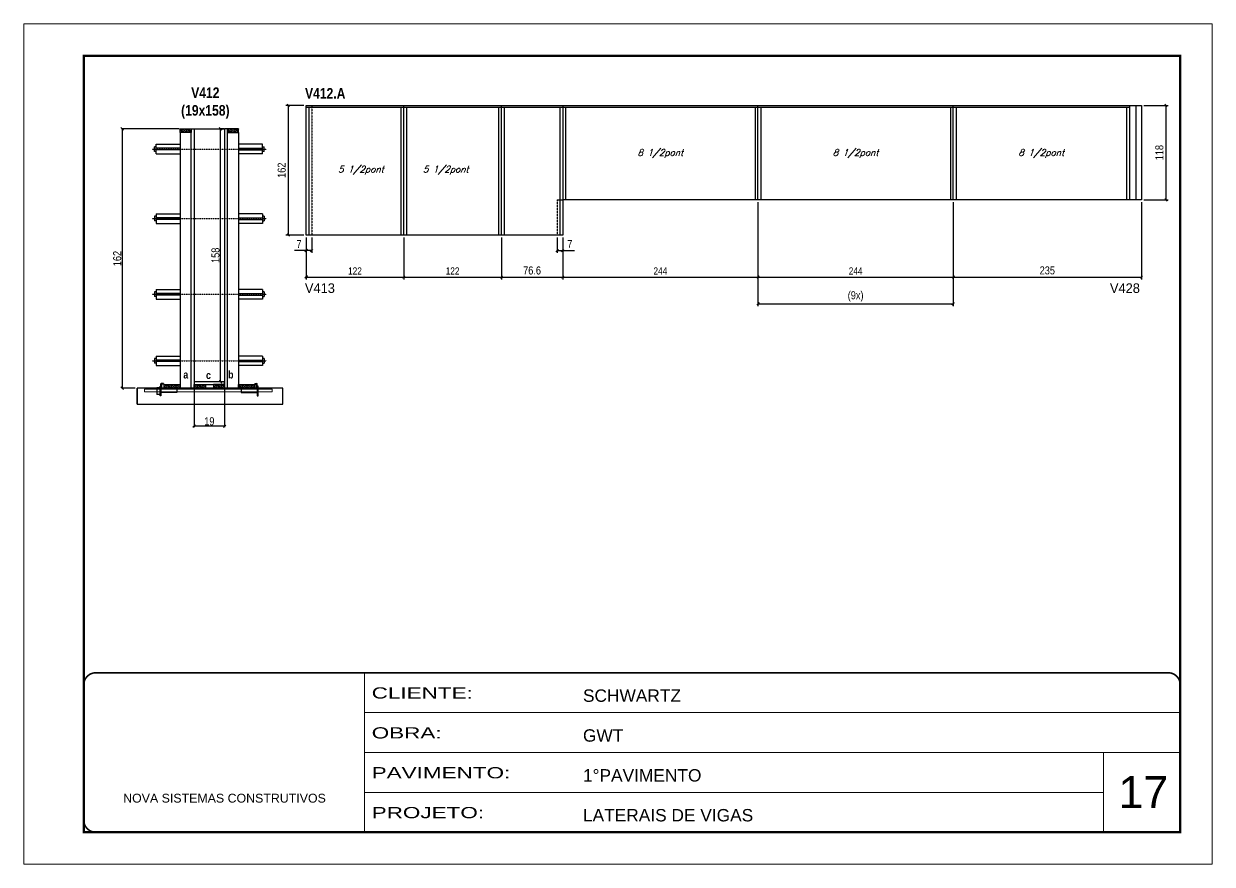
# Model space of a CAD drawing. Extents: x 13154 to 22413, y 1253 to 30260.
# Drawn here: x 13154 to 14639, y 24225 to 25275 of the extents above; entities that cross this region are included whole.
import ezdxf

# ---------------------------------------------------------------- set-up
doc = ezdxf.new("R2010")
doc.units = 0
for name, pattern in [('CONTINUO', [0]), ('DASHED', [0.75, 0.5, -0.25]), ('HIDDEN', [0.375, 0.25, -0.125])]:
    doc.linetypes.add(name, pattern=pattern)
for name, color, linetype in [('5', 5, 'Continuous'), ('barrote', 251, 'Continuous'), ('COTA', 241, 'Continuous'), ('detalhes', 4, 'Continuous'), ('NOMENCLATURA', 7, 'Continuous'), ('Painéis', 200, 'Continuous'), ('presilha', 1, 'Continuous'), ('SARR_2.2x10', 60, 'Continuous'), ('SARR_2.2x7', 40, 'Continuous'), ('SARR_3.5x7', 81, 'Continuous'), ('TENSOR', 3, 'Continuous'), ('texto', 7, 'Continuous')]:
    doc.layers.add(name, color=color, linetype=linetype)
for name, color, linetype, lineweight in [('CARIMBO', 255, 'Continuous', 9), ('CONCRETO', 251, 'Continuous', 25), ('Folhas', 255, 'Continuous', 9), ('SARRAFO DE PRESSAO', 251, 'DASHED', 9), ('SCO-___-LAJ', 2, 'Continuous', 0)]:
    doc.layers.add(name, color=color, linetype=linetype, lineweight=lineweight)
doc.styles.add('ARIAL', font='arial.ttf')
doc.styles.add('COTA TECNICA', font='techl___.ttf', dxfattribs={"height": 10})
doc.styles.add('COTA TECNICA 2X', font='techl___.ttf', dxfattribs={"height": 10})
doc.styles.add('COTA TECNICA-50', font='techl___.ttf', dxfattribs={"height": 9})
doc.styles.add('Romans', font='romans.shx')
doc.styles.add('ROMAS860', font='ROMAS860.SHX')
doc.styles.add('TECNICA', font='techb___.ttf', dxfattribs={"height": 10})
doc.styles.add('Tecnologia', font='')
doc.styles.get('Tecnologia').set_extended_font_data('Forgotten Futurist')
doc.dimstyles.new('COTA PAINEL-50', dxfattribs={"dimtxt": 9, "dimasz": 3, "dimexe": 3, "dimexo": 3, "dimgap": 3, "dimtad": 1, "dimdec": 1, "dimzin": 12, "dimdsep": 46, "dimtxsty": 'COTA TECNICA-50', "dimblk1": 'OBLIQUE', "dimblk2": 'OBLIQUE', "dimsah": 1, "dimcen": 0.9, "dimclrd": 4, "dimclre": 4, "dimclrt": 240, "dimadec": 1, "dimazin": 3, "dimtfac": 1, "dimtdec": 1, "dimtmove": 0, "dimatfit": 3, "dimfxl": 1, "dimtolj": 1, "dimtzin": 12, "dimarcsym": 0})
doc.dimstyles.new('PAINEL', dxfattribs={"dimtxt": 10, "dimasz": 3, "dimexe": 3, "dimexo": 3, "dimgap": 3, "dimtad": 1, "dimdec": 1, "dimzin": 12, "dimdsep": 46, "dimtxsty": 'COTA TECNICA', "dimblk1": 'OBLIQUE', "dimblk2": 'OBLIQUE', "dimsah": 1, "dimcen": 0.9, "dimclrd": 4, "dimclre": 4, "dimclrt": 240, "dimadec": 1, "dimazin": 3, "dimtfac": 1, "dimtdec": 1, "dimtmove": 0, "dimatfit": 3, "dimfxl": 1, "dimtolj": 1, "dimtzin": 12, "dimarcsym": 0})
doc.dimstyles.new('SECAO', dxfattribs={"dimscale": 0.333333, "dimtxt": 5, "dimasz": 9, "dimexe": 3, "dimexo": 3, "dimgap": 3, "dimtad": 1, "dimdec": 1, "dimlfac": 0.5, "dimzin": 12, "dimdsep": 46, "dimtxsty": 'COTA TECNICA 2X', "dimblk1": 'OBLIQUE', "dimblk2": 'OBLIQUE', "dimsah": 1, "dimcen": 0.9, "dimclrd": 4, "dimclre": 4, "dimclrt": 240, "dimadec": 1, "dimazin": 3, "dimtfac": 1, "dimtdec": 1, "dimtmove": 0, "dimatfit": 3, "dimfxl": 1, "dimtolj": 1, "dimtzin": 12, "dimarcsym": 0})

# ---------------------------------------------------------------- blocks, each defined once
blk = doc.blocks.new('9999999999')
at = {"color": 30, "linetype": 'CONTINUO'}
for p, q in [((98564.6, 34230.2), (98564.6, 34429.4)), ((98564.6, 34379.6), (99584, 34379.6)), ((98564.6, 34329.8), (99488, 34329.8)), ((99584, 34329.8), (99488, 34329.8)), ((99488, 34329.8), (99488, 34230.2)), ((98564.6, 34280), (99488, 34280))]:
    blk.add_line(p, q, dxfattribs=at)
at = {"color": 30, "linetype": 'CONTINUO', "const_width": 2}
blk.add_lwpolyline([(99584, 34230.2), (99584, 34414.4, 0.414214), (99569, 34429.4), (98229, 34429.4, 0.414214), (98214, 34414.4), (98214, 34245.2, 0.414214), (98229, 34230.2), (99584, 34230.2)], format="xyb", dxfattribs=at)
at = {"layer": 'Folhas'}
blk.add_lwpolyline([(98139, 34190.2), (99624, 34190.2), (99624, 35240.2), (98139, 35240.2)], close=True, dxfattribs=at)
at = {"layer": 'Folhas', "color": 30, "const_width": 3}
blk.add_lwpolyline([(98214, 34230.2), (99584, 34230.2), (99584, 35200.2), (98214, 35200.2)], close=True, dxfattribs=at)
at = {"color": 7, "linetype": 'Continuous', "ltscale": 5, "style": 'ARIAL'}
for s, height, p in [('SCHWARTZ', 15.48, (98837.7, 34393.1)), ('GWT', 15.48, (98837.7, 34343.3)), ('1°PAVIMENTO', 15.483, (98837.7, 34293.5)), ('NOVA SISTEMAS CONSTRUTIVOS', 11.059, (98263.2, 34267.2)), ('LATERAIS DE VIGAS', 15.483, (98837.7, 34243.7))]:
    blk.add_text(s, height=height, dxfattribs=at).set_placement(p)
at = {"layer": 'Folhas', "color": 7, "style": 'Tecnologia', "width": 1.5}
for s, p in [('CLIENTE:', (98573.7, 34397.2)), ('OBRA:', (98573.7, 34347.3)), ('PAVIMENTO:', (98573.7, 34297.5)), ('PROJETO:', (98573.7, 34247.7))]:
    blk.add_text(s, height=14, dxfattribs=at).set_placement(p)
blk = doc.blocks.new('_Oblique')
at = {"color": 0, "linetype": 'ByBlock', "lineweight": -2}
blk.add_line((-0.5, -0.5), (0.5, 0.5), dxfattribs=at)
blk = doc.blocks.new('*D1477')
at = {"layer": 'COTA', "color": 4, "lineweight": -2, "transparency": 16777216}
for p, q in [((13367.3, 24818.6), (13367.3, 24771.1)), ((13405.3, 24818.6), (13405.3, 24771.1)), ((13405.3, 24772.1), (13367.3, 24772.1))]:
    blk.add_line(p, q, dxfattribs=at)
at = {"layer": 'Defpoints', "color": 0, "transparency": 16777216}
for p in [(13367.3, 24819.6), (13405.3, 24819.6), (13367.3, 24772.1)]:
    blk.add_point(p, dxfattribs=at)
at = {"layer": 'COTA', "color": 4, "lineweight": -2, "transparency": 16777216, "xscale": 3, "yscale": 3, "zscale": 3, "rotation": 180}
blk.add_blockref('_Oblique', (13367.3, 24772.1), dxfattribs=at)
at = {"layer": 'COTA', "color": 4, "lineweight": -2, "transparency": 16777216, "xscale": 3, "yscale": 3, "zscale": 3}
blk.add_blockref('_Oblique', (13405.3, 24772.1), dxfattribs=at)
at = {"layer": 'COTA', "color": 240, "transparency": 16777216, "insert": (13386.3, 24778.2), "char_height": 10, "attachment_point": 5, "style": 'COTA TECNICA 2X'}
blk.add_mtext('\\A1;19', dxfattribs=at)
blk = doc.blocks.new('PRESILHA METÁLICA 1')
at = {"layer": 'presilha'}
for p, q in [((0, 13), (6, 13)), ((0, 13), (0, 0)), ((6, 0), (0, 0)), ((6, 15.5), (7.5, 15.5)), ((6, -2.5), (6, 15.5)), ((6, 13), (6, 0)), ((7.5, 10.6), (7.5, 19.9)), ((7.5, 15.5), (7.5, -2.5)), ((37.5, 4.1), (7.5, 4.1)), ((12, 21), (8.6, 21)), ((9, 11.6), (9, 18.9)), ((12, 19.5), (9.6, 19.5)), ((37.5, 11), (9.6, 11)), ((12, 21), (12, 19.5)), ((37.5, 11), (37.5, 4.1)), ((7.5, -2.5), (6, -2.5))]:
    blk.add_line(p, q, dxfattribs=at)
for centre, radius, start, end in [((8.6, 19.9), 1.14, 90, 180), ((9.6, 18.9), 0.57, 90, 180), ((9.6, 11.6), 0.57, 180, 270)]:
    blk.add_arc(centre, radius, start, end, dxfattribs=at)
blk = doc.blocks.new('PRESILHA METÁLICA 2')
at = {"layer": 'presilha'}
for p, q in [((-5.2, 23.5), (-5.2, 22)), ((-5.2, 23.5), (-1.9, 23.5)), ((-0.8, 14.6), (-0.8, 22.4)), ((-30.8, 13.5), (-30.8, 6.6)), ((-30.8, 13.5), (-2.8, 13.5)), ((-30.8, 6.6), (-0.8, 6.6)), ((-5.2, 22), (-2.8, 22)), ((-2.2, 14.1), (-2.2, 21.4)), ((0.8, 18), (-0.8, 18)), ((-0.8, 18), (-0.8, 0)), ((-0.8, 0), (0.8, 0)), ((0.8, 0), (0.8, 18))]:
    blk.add_line(p, q, dxfattribs=at)
for centre, radius, start, end in [((-1.9, 22.4), 1.14, 0, 90), ((-2.8, 21.4), 0.57, 0, 90), ((-2.8, 14.1), 0.57, 270, 0)]:
    blk.add_arc(centre, radius, start, end, dxfattribs=at)
blk = doc.blocks.new('*D1478')
at = {"layer": 'COTA', "color": 4, "lineweight": -2, "transparency": 16777216}
for p, q in [((13348.7, 25143.6), (13276.3, 25143.6)), ((13277.3, 25143.6), (13277.3, 24819.6)), ((13293.4, 24819.6), (13276.3, 24819.6))]:
    blk.add_line(p, q, dxfattribs=at)
at = {"layer": 'Defpoints', "color": 0, "transparency": 16777216}
for p in [(13349.7, 25143.6), (13277.3, 24819.6), (13294.4, 24819.6)]:
    blk.add_point(p, dxfattribs=at)
at = {"layer": 'COTA', "color": 4, "lineweight": -2, "transparency": 16777216, "xscale": 3, "yscale": 3, "zscale": 3}
for p, rotation in [((13277.3, 25143.6), 90), ((13277.3, 24819.6), 270)]:
    blk.add_blockref('_Oblique', p, dxfattribs=dict(at, rotation=rotation))
at = {"layer": 'COTA', "color": 240, "transparency": 16777216, "insert": (13271.2, 24981.6), "char_height": 10, "attachment_point": 5, "rotation": 90, "style": 'COTA TECNICA 2X'}
blk.add_mtext('\\A1;162', dxfattribs=at)
blk = doc.blocks.new('*D1479')
at = {"layer": 'COTA', "color": 4, "lineweight": -2, "transparency": 16777216}
for p, q in [((13404.3, 25143.6), (13399.2, 25143.6)), ((13400.2, 24827.6), (13400.2, 25143.6)), ((13404.3, 24827.6), (13399.2, 24827.6))]:
    blk.add_line(p, q, dxfattribs=at)
at = {"layer": 'Defpoints', "color": 0, "transparency": 16777216}
for p in [(13400.2, 25143.6), (13405.3, 25143.6), (13405.3, 24827.6)]:
    blk.add_point(p, dxfattribs=at)
at = {"layer": 'COTA', "color": 4, "lineweight": -2, "transparency": 16777216, "xscale": 3, "yscale": 3, "zscale": 3}
for p, rotation in [((13400.2, 25143.6), 90), ((13400.2, 24827.6), 270)]:
    blk.add_blockref('_Oblique', p, dxfattribs=dict(at, rotation=rotation))
at = {"layer": 'COTA', "color": 240, "transparency": 16777216, "insert": (13394, 24985.6), "char_height": 10, "attachment_point": 5, "rotation": 90, "style": 'COTA TECNICA 2X'}
blk.add_mtext('\\A1;158', dxfattribs=at)
blk = doc.blocks.new('*D1481')
at = {"layer": 'COTA', "color": 4, "linetype": 'ByBlock', "lineweight": -2, "transparency": 16777216}
for p, q in [((13507.2, 25007.9), (13507.2, 24955.5)), ((13629.2, 25007.9), (13629.2, 24955.5)), ((13507.2, 24958.5), (13629.2, 24958.5))]:
    blk.add_line(p, q, dxfattribs=at)
at = {"layer": 'Defpoints', "color": 0, "linetype": 'ByBlock', "transparency": 16777216}
for p in [(13507.2, 25010.9), (13629.2, 25010.9), (13629.2, 24958.5)]:
    blk.add_point(p, dxfattribs=at)
at = {"layer": 'COTA', "color": 4, "linetype": 'ByBlock', "lineweight": -2, "transparency": 16777216, "xscale": 3, "yscale": 3, "zscale": 3, "rotation": 180}
blk.add_blockref('_Oblique', (13507.2, 24958.5), dxfattribs=at)
at = {"layer": 'COTA', "color": 4, "linetype": 'ByBlock', "lineweight": -2, "transparency": 16777216, "xscale": 3, "yscale": 3, "zscale": 3}
blk.add_blockref('_Oblique', (13629.2, 24958.5), dxfattribs=at)
at = {"layer": 'COTA', "color": 240, "linetype": 'ByBlock', "transparency": 16777216, "insert": (13568.2, 24966), "char_height": 9, "attachment_point": 5, "style": 'COTA TECNICA-50'}
blk.add_mtext('\\A1;122', dxfattribs=at)
blk = doc.blocks.new('*D1482')
at = {"layer": 'COTA', "color": 4, "linetype": 'ByBlock', "lineweight": -2, "transparency": 16777216}
for p, q in [((13629.2, 25007.9), (13629.2, 24955.5)), ((13751.2, 25007.9), (13751.2, 24955.5)), ((13629.2, 24958.5), (13751.2, 24958.5))]:
    blk.add_line(p, q, dxfattribs=at)
at = {"layer": 'Defpoints', "color": 0, "linetype": 'ByBlock', "transparency": 16777216}
for p in [(13629.2, 25010.9), (13751.2, 25010.9), (13751.2, 24958.5)]:
    blk.add_point(p, dxfattribs=at)
at = {"layer": 'COTA', "color": 4, "linetype": 'ByBlock', "lineweight": -2, "transparency": 16777216, "xscale": 3, "yscale": 3, "zscale": 3, "rotation": 180}
blk.add_blockref('_Oblique', (13629.2, 24958.5), dxfattribs=at)
at = {"layer": 'COTA', "color": 4, "linetype": 'ByBlock', "lineweight": -2, "transparency": 16777216, "xscale": 3, "yscale": 3, "zscale": 3}
blk.add_blockref('_Oblique', (13751.2, 24958.5), dxfattribs=at)
at = {"layer": 'COTA', "color": 240, "linetype": 'ByBlock', "transparency": 16777216, "insert": (13690.2, 24966), "char_height": 9, "attachment_point": 5, "style": 'COTA TECNICA-50'}
blk.add_mtext('\\A1;122', dxfattribs=at)
blk = doc.blocks.new('*D1483')
at = {"layer": 'COTA', "color": 4, "lineweight": -2, "transparency": 16777216}
for p, q in [((13751.2, 25007.9), (13751.2, 24955.5)), ((13827.8, 25007.9), (13827.8, 24955.5)), ((13751.2, 24958.5), (13827.8, 24958.5))]:
    blk.add_line(p, q, dxfattribs=at)
at = {"layer": 'Defpoints', "color": 0, "transparency": 16777216}
for p in [(13751.2, 25010.9), (13827.8, 25010.9), (13827.8, 24958.5)]:
    blk.add_point(p, dxfattribs=at)
at = {"layer": 'COTA', "color": 4, "lineweight": -2, "transparency": 16777216, "xscale": 3, "yscale": 3, "zscale": 3, "rotation": 180}
blk.add_blockref('_Oblique', (13751.2, 24958.5), dxfattribs=at)
at = {"layer": 'COTA', "color": 4, "lineweight": -2, "transparency": 16777216, "xscale": 3, "yscale": 3, "zscale": 3}
blk.add_blockref('_Oblique', (13827.8, 24958.5), dxfattribs=at)
at = {"layer": 'COTA', "color": 240, "transparency": 16777216, "insert": (13789.5, 24966.6), "char_height": 10, "attachment_point": 5, "style": 'COTA TECNICA'}
blk.add_mtext('\\A1;76.6', dxfattribs=at)
blk = doc.blocks.new('*D1484')
at = {"layer": 'COTA', "color": 4, "lineweight": -2, "transparency": 16777216}
for p, q in [((13507.2, 25007.9), (13507.2, 24988.6)), ((13514.2, 25007.9), (13514.2, 24988.6)), ((13507.2, 24991.6), (13492.5, 24991.6)), ((13514.2, 24991.6), (13507.2, 24991.6))]:
    blk.add_line(p, q, dxfattribs=at)
at = {"layer": 'Defpoints', "color": 0, "transparency": 16777216}
for p in [(13507.2, 25010.9), (13514.2, 25010.9), (13507.2, 24991.6)]:
    blk.add_point(p, dxfattribs=at)
at = {"layer": 'COTA', "color": 4, "lineweight": -2, "transparency": 16777216, "xscale": 3, "yscale": 3, "zscale": 3, "rotation": 180}
blk.add_blockref('_Oblique', (13507.2, 24991.6), dxfattribs=at)
at = {"layer": 'COTA', "color": 4, "lineweight": -2, "transparency": 16777216, "xscale": 3, "yscale": 3, "zscale": 3}
blk.add_blockref('_Oblique', (13514.2, 24991.6), dxfattribs=at)
at = {"layer": 'COTA', "color": 240, "transparency": 16777216, "insert": (13498.3, 24999.7), "char_height": 10, "attachment_point": 5, "style": 'COTA TECNICA'}
blk.add_mtext('\\A1;7', dxfattribs=at)
blk = doc.blocks.new('*D1480')
at = {"layer": 'COTA', "color": 4, "lineweight": -2, "transparency": 16777216}
for p, q in [((13820.8, 25007.9), (13820.8, 24988.6)), ((13827.8, 25007.9), (13827.8, 24988.6)), ((13820.8, 24991.6), (13827.8, 24991.6)), ((13827.8, 24991.6), (13842.5, 24991.6))]:
    blk.add_line(p, q, dxfattribs=at)
at = {"layer": 'Defpoints', "color": 0, "transparency": 16777216}
for p in [(13820.8, 25010.9), (13827.8, 25010.9), (13827.8, 24991.6)]:
    blk.add_point(p, dxfattribs=at)
at = {"layer": 'COTA', "color": 4, "lineweight": -2, "transparency": 16777216, "xscale": 3, "yscale": 3, "zscale": 3, "rotation": 180}
blk.add_blockref('_Oblique', (13820.8, 24991.6), dxfattribs=at)
at = {"layer": 'COTA', "color": 4, "lineweight": -2, "transparency": 16777216, "xscale": 3, "yscale": 3, "zscale": 3}
blk.add_blockref('_Oblique', (13827.8, 24991.6), dxfattribs=at)
at = {"layer": 'COTA', "color": 240, "transparency": 16777216, "insert": (13836.7, 24999.7), "char_height": 10, "attachment_point": 5, "style": 'COTA TECNICA'}
blk.add_mtext('\\A1;7', dxfattribs=at)
blk = doc.blocks.new('*D1485')
at = {"layer": 'COTA', "color": 4, "lineweight": -2, "transparency": 16777216}
for p, q in [((13504.2, 25172.9), (13481.8, 25172.9)), ((13484.8, 25172.9), (13484.8, 25010.9)), ((13504.2, 25010.9), (13481.8, 25010.9))]:
    blk.add_line(p, q, dxfattribs=at)
at = {"layer": 'Defpoints', "color": 0, "transparency": 16777216}
for p in [(13507.2, 25172.9), (13484.8, 25010.9), (13507.2, 25010.9)]:
    blk.add_point(p, dxfattribs=at)
at = {"layer": 'COTA', "color": 4, "lineweight": -2, "transparency": 16777216, "xscale": 3, "yscale": 3, "zscale": 3}
for p, rotation in [((13484.8, 25172.9), 90), ((13484.8, 25010.9), 270)]:
    blk.add_blockref('_Oblique', p, dxfattribs=dict(at, rotation=rotation))
at = {"layer": 'COTA', "color": 240, "transparency": 16777216, "insert": (13476.7, 25091.9), "char_height": 10, "attachment_point": 5, "rotation": 90, "style": 'COTA TECNICA'}
blk.add_mtext('\\A1;162', dxfattribs=at)
blk = doc.blocks.new('*D1486')
at = {"layer": 'COTA', "color": 4, "linetype": 'ByBlock', "lineweight": -2, "transparency": 16777216}
for p, q in [((14071.8, 25051.9), (14071.8, 24955.5)), ((13827.8, 25007.9), (13827.8, 24955.5)), ((13827.8, 24958.5), (14071.8, 24958.5))]:
    blk.add_line(p, q, dxfattribs=at)
at = {"layer": 'Defpoints', "color": 0, "linetype": 'ByBlock', "transparency": 16777216}
for p in [(14071.8, 25054.9), (13827.8, 25010.9), (14071.8, 24958.5)]:
    blk.add_point(p, dxfattribs=at)
at = {"layer": 'COTA', "color": 4, "linetype": 'ByBlock', "lineweight": -2, "transparency": 16777216, "xscale": 3, "yscale": 3, "zscale": 3, "rotation": 180}
blk.add_blockref('_Oblique', (13827.8, 24958.5), dxfattribs=at)
at = {"layer": 'COTA', "color": 4, "linetype": 'ByBlock', "lineweight": -2, "transparency": 16777216, "xscale": 3, "yscale": 3, "zscale": 3}
blk.add_blockref('_Oblique', (14071.8, 24958.5), dxfattribs=at)
at = {"layer": 'COTA', "color": 240, "linetype": 'ByBlock', "transparency": 16777216, "insert": (13949.8, 24966), "char_height": 9, "attachment_point": 5, "style": 'COTA TECNICA-50'}
blk.add_mtext('\\A1;244', dxfattribs=at)
blk = doc.blocks.new('*D1487')
at = {"layer": 'COTA', "color": 4, "linetype": 'ByBlock', "lineweight": -2, "transparency": 16777216}
for p, q in [((14071.8, 25051.9), (14071.8, 24955.5)), ((14315.8, 25051.9), (14315.8, 24955.5)), ((14071.8, 24958.5), (14315.8, 24958.5))]:
    blk.add_line(p, q, dxfattribs=at)
at = {"layer": 'Defpoints', "color": 0, "linetype": 'ByBlock', "transparency": 16777216}
for p in [(14071.8, 25054.9), (14315.8, 25054.9), (14315.8, 24958.5)]:
    blk.add_point(p, dxfattribs=at)
at = {"layer": 'COTA', "color": 4, "linetype": 'ByBlock', "lineweight": -2, "transparency": 16777216, "xscale": 3, "yscale": 3, "zscale": 3, "rotation": 180}
blk.add_blockref('_Oblique', (14071.8, 24958.5), dxfattribs=at)
at = {"layer": 'COTA', "color": 4, "linetype": 'ByBlock', "lineweight": -2, "transparency": 16777216, "xscale": 3, "yscale": 3, "zscale": 3}
blk.add_blockref('_Oblique', (14315.8, 24958.5), dxfattribs=at)
at = {"layer": 'COTA', "color": 240, "linetype": 'ByBlock', "transparency": 16777216, "insert": (14193.8, 24966), "char_height": 9, "attachment_point": 5, "style": 'COTA TECNICA-50'}
blk.add_mtext('\\A1;244', dxfattribs=at)
blk = doc.blocks.new('*D1488')
at = {"layer": 'COTA', "color": 4, "linetype": 'ByBlock', "lineweight": -2, "transparency": 16777216}
for p, q in [((14553.8, 25172.9), (14584.5, 25172.9)), ((14581.5, 25172.9), (14581.5, 25054.9)), ((14553.8, 25054.9), (14584.5, 25054.9))]:
    blk.add_line(p, q, dxfattribs=at)
at = {"layer": 'Defpoints', "color": 0, "linetype": 'ByBlock', "transparency": 16777216}
for p in [(14550.8, 25172.9), (14550.8, 25054.9), (14581.5, 25054.9)]:
    blk.add_point(p, dxfattribs=at)
at = {"layer": 'COTA', "color": 4, "linetype": 'ByBlock', "lineweight": -2, "transparency": 16777216, "xscale": 3, "yscale": 3, "zscale": 3}
for p, rotation in [((14581.5, 25172.9), 90), ((14581.5, 25054.9), 270)]:
    blk.add_blockref('_Oblique', p, dxfattribs=dict(at, rotation=rotation))
at = {"layer": 'COTA', "color": 240, "linetype": 'ByBlock', "transparency": 16777216, "insert": (14573.4, 25113.9), "char_height": 10, "attachment_point": 5, "rotation": 90, "style": 'COTA TECNICA'}
blk.add_mtext('\\A1;118', dxfattribs=at)
blk = doc.blocks.new('*D1489')
at = {"layer": 'COTA', "color": 4, "lineweight": -2, "transparency": 16777216}
for p, q in [((14315.8, 25051.9), (14315.8, 24955.5)), ((14550.8, 25051.9), (14550.8, 24955.5)), ((14315.8, 24958.5), (14550.8, 24958.5))]:
    blk.add_line(p, q, dxfattribs=at)
at = {"layer": 'Defpoints', "color": 0, "transparency": 16777216}
for p in [(14315.8, 25054.9), (14550.8, 25054.9), (14550.8, 24958.5)]:
    blk.add_point(p, dxfattribs=at)
at = {"layer": 'COTA', "color": 4, "lineweight": -2, "transparency": 16777216, "xscale": 3, "yscale": 3, "zscale": 3, "rotation": 180}
blk.add_blockref('_Oblique', (14315.8, 24958.5), dxfattribs=at)
at = {"layer": 'COTA', "color": 4, "lineweight": -2, "transparency": 16777216, "xscale": 3, "yscale": 3, "zscale": 3}
blk.add_blockref('_Oblique', (14550.8, 24958.5), dxfattribs=at)
at = {"layer": 'COTA', "color": 240, "transparency": 16777216, "insert": (14433.3, 24966.7), "char_height": 10, "attachment_point": 5, "style": 'COTA TECNICA'}
blk.add_mtext('\\A1;235', dxfattribs=at)
blk = doc.blocks.new('*D1490')
at = {"layer": 'COTA', "color": 4, "lineweight": -2, "transparency": 16777216}
for p, q in [((14071.8, 25051.9), (14071.8, 24922)), ((14315.8, 25051.9), (14315.8, 24922)), ((14071.8, 24925), (14315.8, 24925))]:
    blk.add_line(p, q, dxfattribs=at)
at = {"layer": 'Defpoints', "color": 0, "transparency": 16777216}
for p in [(14071.8, 25054.9), (14315.8, 25054.9), (14315.8, 24925)]:
    blk.add_point(p, dxfattribs=at)
at = {"layer": 'COTA', "color": 4, "lineweight": -2, "transparency": 16777216, "xscale": 3, "yscale": 3, "zscale": 3, "rotation": 180}
blk.add_blockref('_Oblique', (14071.8, 24925), dxfattribs=at)
at = {"layer": 'COTA', "color": 4, "lineweight": -2, "transparency": 16777216, "xscale": 3, "yscale": 3, "zscale": 3}
blk.add_blockref('_Oblique', (14315.8, 24925), dxfattribs=at)
at = {"layer": 'COTA', "color": 240, "transparency": 16777216, "insert": (14193.8, 24934.2), "char_height": 10, "attachment_point": 5, "style": 'COTA TECNICA'}
blk.add_mtext('\\A1;(9x)', dxfattribs=at)

msp = doc.modelspace()

# ---------------------------------------------------------------- hatches: boundary and pattern name
at = {"layer": 'SARR_2.2x10'}
h = msp.add_hatch(dxfattribs=at)
h.set_pattern_fill('ANSI31', color=256, scale=0.5, angle=90)
h.set_pattern_definition([(135, (46523.1923, -98692.5574), (-1.122532015, -1.122532015), [])])
h.paths.add_polyline_path([(13329.65, 24824.01), (13329.65, 24819.61), (13349.65, 24819.61), (13349.65, 24824.01)])
h = msp.add_hatch(dxfattribs=at)
h.set_pattern_fill('ANSI31', color=256, scale=0.5, angle=90)
h.set_pattern_definition([(135, (46616.3923, -98692.5574), (-1.122532015, -1.122532015), [])])
h.paths.add_polyline_path([(13422.85, 24824.01), (13422.85, 24819.61), (13442.85, 24819.61), (13442.85, 24824.01)])
at = {"layer": 'SARR_2.2x7'}
h = msp.add_hatch(dxfattribs=at)
h.set_pattern_fill('ANSI31', color=256, scale=0.5, angle=90)
h.set_pattern_definition([(135, (46517.1923, -98372.9574), (-1.122532015, -1.122532015), [])])
h.paths.add_polyline_path([(13363.65, 25143.61), (13363.65, 25139.21), (13349.65, 25139.21), (13349.65, 25143.61)])
h = msp.add_hatch(dxfattribs=at)
h.set_pattern_fill('ANSI31', color=256, scale=0.5, angle=90)
h.set_pattern_definition([(135, (46537.1923, -98372.9574), (-1.122532015, -1.122532015), [])])
h.paths.add_polyline_path([(13408.85, 25143.61), (13408.85, 25139.21), (13422.85, 25139.21), (13422.85, 25143.61)])
h = msp.add_hatch(dxfattribs=at)
h.set_pattern_fill('ANSI31', color=256, scale=0.5, angle=90)
h.set_pattern_definition([(135, (46602.7923, -98692.5574), (-1.122532015, -1.122532015), [])])
h.paths.add_polyline_path([(13381.25, 24819.61), (13381.25, 24824.01), (13367.25, 24824.01), (13367.25, 24819.61)])
h = msp.add_hatch(dxfattribs=at)
h.set_pattern_fill('ANSI31', color=256, scale=0.5, angle=90)
h.set_pattern_definition([(135, (46540.7923, -98692.5574), (-1.122532015, -1.122532015), [])])
h.paths.add_polyline_path([(13391.25, 24819.61), (13391.25, 24824.01), (13405.25, 24824.01), (13405.25, 24819.61)])

# ---------------------------------------------------------------- linework, layer by layer
at = {"ltscale": 3}
for p, q in [((13317.65, 25115.32), (13317.65, 25121.32)), ((13319.65, 25121.32), (13317.65, 25121.32)), ((13319.65, 25115.32), (13317.65, 25115.32)), ((13319.65, 25112.32), (13319.65, 25124.32)), ((13319.65, 25124.32), (13349.65, 25124.32)), ((13349.65, 25119.32), (13319.65, 25119.32)), ((13349.65, 25117.32), (13319.65, 25117.32)), ((13319.65, 25112.32), (13349.65, 25112.32)), ((13452.85, 25124.32), (13422.85, 25124.32)), ((13422.85, 25119.32), (13452.85, 25119.32)), ((13422.85, 25117.32), (13452.85, 25117.32)), ((13452.85, 25112.32), (13422.85, 25112.32)), ((13452.85, 25112.32), (13452.85, 25124.32)), ((13452.85, 25121.32), (13454.85, 25121.32)), ((13454.85, 25115.32), (13452.85, 25115.32)), ((13454.85, 25115.32), (13454.85, 25121.32)), ((13319.65, 25037.49), (13319.65, 25025.49)), ((13319.65, 25037.49), (13349.65, 25037.49)), ((13452.85, 25037.49), (13422.85, 25037.49)), ((13452.85, 25037.49), (13452.85, 25025.49)), ((13317.65, 25034.49), (13317.65, 25028.49)), ((13319.65, 25034.49), (13317.65, 25034.49)), ((13319.65, 25028.49), (13317.65, 25028.49)), ((13349.65, 25032.49), (13319.65, 25032.49)), ((13349.65, 25030.49), (13319.65, 25030.49)), ((13319.65, 25025.49), (13349.65, 25025.49)), ((13422.85, 25032.49), (13452.85, 25032.49)), ((13422.85, 25030.49), (13452.85, 25030.49)), ((13452.85, 25025.49), (13422.85, 25025.49)), ((13454.85, 25034.49), (13452.85, 25034.49)), ((13452.85, 25028.49), (13454.85, 25028.49)), ((13454.85, 25034.49), (13454.85, 25028.49)), ((13317.65, 24939.96), (13317.65, 24933.96)), ((13319.65, 24939.96), (13317.65, 24939.96)), ((13319.65, 24933.96), (13317.65, 24933.96)), ((13319.65, 24942.96), (13319.65, 24930.96)), ((13319.65, 24942.96), (13349.65, 24942.96)), ((13349.65, 24937.96), (13319.65, 24937.96)), ((13349.65, 24935.96), (13319.65, 24935.96)), ((13452.85, 24942.96), (13422.85, 24942.96)), ((13422.85, 24937.96), (13452.85, 24937.96)), ((13422.85, 24935.96), (13452.85, 24935.96)), ((13452.85, 24942.96), (13452.85, 24930.96)), ((13454.85, 24939.96), (13452.85, 24939.96)), ((13452.85, 24933.96), (13454.85, 24933.96)), ((13454.85, 24939.96), (13454.85, 24933.96)), ((13319.65, 24930.96), (13349.65, 24930.96)), ((13452.85, 24930.96), (13422.85, 24930.96)), ((13319.65, 24859.74), (13319.65, 24847.74)), ((13319.65, 24859.74), (13349.65, 24859.74)), ((13452.85, 24859.74), (13422.85, 24859.74)), ((13452.85, 24859.74), (13452.85, 24847.74)), ((13317.65, 24856.74), (13317.65, 24850.74)), ((13319.65, 24856.74), (13317.65, 24856.74)), ((13319.65, 24850.74), (13317.65, 24850.74)), ((13349.65, 24854.74), (13319.65, 24854.74)), ((13349.65, 24852.74), (13319.65, 24852.74)), ((13319.65, 24847.74), (13349.65, 24847.74)), ((13422.85, 24854.74), (13452.85, 24854.74)), ((13422.85, 24852.74), (13452.85, 24852.74)), ((13452.85, 24847.74), (13422.85, 24847.74)), ((13454.85, 24856.74), (13452.85, 24856.74)), ((13452.85, 24850.74), (13454.85, 24850.74)), ((13454.85, 24856.74), (13454.85, 24850.74))]:
    msp.add_line(p, q, dxfattribs=at)
at = {"layer": 'barrote'}
msp.add_lwpolyline([(13296.2, 24799.61), (13478.12, 24799.61), (13478.12, 24819.61), (13296.2, 24819.61)], close=True, dxfattribs=at)
at = {"layer": 'CONCRETO', "linetype": 'Continuous'}
msp.add_line((13367.25, 25143.61), (13405.25, 25143.61), dxfattribs=at)
at = {"layer": 'COTA'}
msp.add_line((13820.81, 25054.86), (13827.81, 25054.86), dxfattribs=at)
at = {"layer": 'detalhes', "color": 250}
msp.add_line((13296.2, 24799.61), (13296.2, 24819.61), dxfattribs=at)
at = {"layer": 'Painéis', "linetype": 'Continuous'}
for p, q in [((13507.21, 25010.86), (13507.21, 25172.86)), ((13507.21, 25172.86), (13827.81, 25172.86)), ((13629.21, 25010.86), (13629.21, 25172.86)), ((13751.21, 25010.86), (13751.21, 25172.86)), ((13827.81, 25172.86), (13827.81, 25010.86)), ((13827.81, 25172.86), (14550.81, 25172.86)), ((14071.81, 25054.86), (14071.81, 25172.86)), ((14315.81, 25054.86), (14315.81, 25172.86)), ((14550.81, 25172.86), (14550.81, 25054.86)), ((14550.81, 25054.86), (13827.81, 25054.86)), ((13827.81, 25010.86), (13507.21, 25010.86))]:
    msp.add_line(p, q, dxfattribs=at)
for points in [[(13363.65, 24819.61), (13363.65, 25143.61), (13367.25, 25143.61), (13367.25, 24819.61)], [(13408.85, 24819.61), (13408.85, 25143.61), (13405.25, 25143.61), (13405.25, 24819.61)], [(13405.25, 24827.61), (13367.25, 24827.61), (13367.25, 24824.01), (13405.25, 24824.01)]]:
    msp.add_lwpolyline(points, close=True, dxfattribs=at)
at = {"layer": 'SARR_2.2x10'}
for points in [[(13329.65, 24824.01), (13349.65, 24824.01), (13349.65, 24819.61), (13329.65, 24819.61)], [(13422.85, 24824.01), (13442.85, 24824.01), (13442.85, 24819.61), (13422.85, 24819.61)]]:
    msp.add_lwpolyline(points, close=True, dxfattribs=at)
at = {"layer": 'SARR_2.2x7', "linetype": 'HIDDEN'}
for p, q in [((13514.21, 25172.86), (13514.21, 25010.86)), ((13820.81, 25054.86), (13820.81, 25010.86))]:
    msp.add_line(p, q, dxfattribs=at)
at = {"layer": 'SARR_2.2x7', "linetype": 'Continuous'}
for p, q in [((14543.81, 25172.86), (14543.81, 25054.86)), ((13507.21, 25170.66), (13629.21, 25170.66)), ((13629.21, 25170.66), (13751.21, 25170.66)), ((13751.21, 25170.66), (13827.81, 25170.66)), ((13827.81, 25170.66), (14071.81, 25170.66)), ((14071.81, 25170.66), (14315.81, 25170.66)), ((14315.81, 25170.66), (14535.81, 25170.66))]:
    msp.add_line(p, q, dxfattribs=at)
at = {"layer": 'SARR_2.2x7', "elevation": 0}
for points in [[(13349.65, 25143.61), (13363.65, 25143.61), (13363.65, 25139.21), (13349.65, 25139.21)], [(13422.85, 25143.61), (13408.85, 25143.61), (13408.85, 25139.21), (13422.85, 25139.21)]]:
    msp.add_lwpolyline(points, close=True, dxfattribs=at)
at = {"layer": 'SARR_2.2x7'}
for points in [[(13367.25, 24824.01), (13367.25, 24824.01), (13367.25, 24819.61), (13367.25, 24819.61)], [(13367.25, 24824.01), (13381.25, 24824.01), (13381.25, 24819.61), (13367.25, 24819.61)], [(13405.25, 24824.01), (13391.25, 24824.01), (13391.25, 24819.61), (13405.25, 24819.61)]]:
    msp.add_lwpolyline(points, close=True, dxfattribs=at)
at = {"layer": 'SARR_3.5x7'}
for p, q in [((14535.81, 25172.86), (14535.81, 25054.86)), ((13510.71, 25170.66), (13510.71, 25010.86)), ((13625.71, 25170.66), (13625.71, 25010.86)), ((13632.71, 25170.66), (13632.71, 25010.86)), ((13747.71, 25170.66), (13747.71, 25010.86)), ((13754.71, 25170.66), (13754.71, 25010.86)), ((13824.31, 25170.66), (13824.31, 25010.86)), ((13831.31, 25170.66), (13831.31, 25054.86)), ((14068.31, 25170.66), (14068.31, 25054.86)), ((14075.31, 25170.66), (14075.31, 25054.86)), ((14312.31, 25170.66), (14312.31, 25054.86)), ((14319.31, 25170.66), (14319.31, 25054.86)), ((14532.31, 25170.66), (14532.31, 25054.86))]:
    msp.add_line(p, q, dxfattribs=at)
for points in [[(13363.65, 25139.21), (13349.65, 25139.21), (13349.65, 24819.61), (13363.65, 24819.61)], [(13408.85, 25139.21), (13422.85, 25139.21), (13422.85, 24819.61), (13408.85, 24819.61)]]:
    msp.add_lwpolyline(points, close=True, dxfattribs=at)
at = {"layer": 'SCO-___-LAJ', "color": 1}
msp.add_lwpolyline([(13305.2, 24818.28), (13464.82, 24818.28), (13464.82, 24815.08), (13305.2, 24815.08)], close=True, dxfattribs=at)
at = {"layer": 'TENSOR', "linetype": 'HIDDEN', "ltscale": 0.5}
for p, q in [((13314.65, 25118.32), (13458.16, 25118.32)), ((13314.65, 25031.49), (13458.16, 25031.49)), ((13314.65, 24936.96), (13458.16, 24936.96)), ((13314.65, 24853.74), (13458.16, 24853.74))]:
    msp.add_line(p, q, dxfattribs=at)

# ---------------------------------------------------------------- block references
at = {"layer": 'presilha', "xscale": 0.6666666666666666, "yscale": 0.6666666666666666, "zscale": 0.6666666666666666}
for name, p in [('PRESILHA METÁLICA 1', (13320.79, 24811.65)), ('PRESILHA METÁLICA 2', (13446.53, 24809.98))]:
    msp.add_blockref(name, p, dxfattribs=at)
at = {"layer": 'SARRAFO DE PRESSAO', "color": 6, "linetype": 'ByBlock'}
msp.add_blockref('9999999999', (-84984.6, -9965.33), dxfattribs=at)

# ---------------------------------------------------------------- texts
at = {"layer": '5', "linetype": 'Continuous', "style": 'ROMAS860'}
for s, p in [('V413', (13505.66, 24938.58)), ('V428', (14511.55, 24938.58))]:
    msp.add_text(s, height=12, rotation=0.00004, dxfattribs=at).set_placement(p)
at = {"layer": 'CARIMBO', "style": 'ARIAL'}
msp.add_text('17', height=40, dxfattribs=at).set_placement((14522.24, 24295.02))
at = {"layer": 'detalhes', "style": 'TECNICA'}
for s, p in [('a', (13353.78, 24831.74)), ('c', (13382.13, 24831.08)), ('b', (13409.75, 24831.73))]:
    msp.add_text(s, height=9.6, dxfattribs=at).set_placement(p)
at = {"layer": 'NOMENCLATURA', "style": 'TECNICA'}
msp.add_text('V412.A', height=13.2, dxfattribs=at).set_placement((13505.84, 25181.38))
at = {"layer": 'NOMENCLATURA', "insert": (13381.25, 25195.31), "char_height": 13.2, "attachment_point": 2, "style": 'TECNICA'}
msp.add_mtext_dynamic_manual_height_columns('V412\\P(19x158)', width=300.2766, gutter_width=1, heights=[0], dxfattribs=at)
at = {"layer": 'texto', "color": 2, "char_height": 8, "attachment_point": 5, "style": 'Romans'}
for s, insert in [('{\\Q19;\\C256;8 1/2pont}', (13949.81, 25112.76)), ('{\\Q19;\\C256;8 1/2pont}', (14193.81, 25112.76)), ('{\\Q19;\\C256;8 1/2pont}', (14425.81, 25112.76)), ('{\\Q19;\\C256;5 1/2pont}', (13575.71, 25091.86)), ('{\\Q19;\\C256;5 1/2pont}', (13681.71, 25091.86))]:
    msp.add_mtext(s, dxfattribs=dict(at, insert=insert))

# ---------------------------------------------------------------- dimensions: what is measured, and where the dimension line sits
at = {"layer": 'COTA'}
for base, p1, p2, angle, dimstyle, picture, middle in [((13484.84, 25010.86), (13507.21, 25172.86), (13507.21, 25010.86), 90, 'PAINEL', '*D1485', (13476.73, 25091.86)), ((13277.34, 24819.61, 0), (13349.65, 25143.61), (13294.44, 24819.61, 0), 90, 'SECAO', '*D1478', (13271.23, 24981.61, 0)), ((13400.18, 25143.61), (13405.25, 24827.61), (13405.25, 25143.61), 90, 'SECAO', '*D1479', (13394.05, 24985.61)), ((13827.81, 24991.65), (13820.81, 25010.86), (13827.81, 25010.86), 180, 'PAINEL', '*D1480', (13836.68, 24999.72))]:
    dim = msp.add_linear_dim(base=base, p1=p1, p2=p2, angle=angle, dimstyle=dimstyle, dxfattribs=at)
    dim.commit()
    dim.dimension.update_dxf_attribs({"geometry": picture, "text_midpoint": middle})
at = {"layer": 'COTA', "linetype": 'ByBlock'}
dim = msp.add_linear_dim(base=(14581.54, 25054.86), p1=(14550.81, 25172.86), p2=(14550.81, 25054.86), angle=90, dimstyle='PAINEL', dxfattribs=at)
dim.commit()
dim.dimension.update_dxf_attribs({"geometry": '*D1488', "text_midpoint": (14573.44, 25113.86)})
for base, p1, p2, picture, middle in [((14071.81, 24958.47), (13827.81, 25010.86), (14071.81, 25054.86), '*D1486', (13949.81, 24966.04)), ((13629.21, 24958.47), (13507.21, 25010.86), (13629.21, 25010.86), '*D1481', (13568.21, 24966.03))]:
    dim = msp.add_linear_dim(base=base, p1=p1, p2=p2, angle=180, dimstyle='COTA PAINEL-50', override={"dimarcsym": 1}, dxfattribs=at)
    dim.commit()
    dim.dimension.update_dxf_attribs({"geometry": picture, "text_midpoint": middle})
for base, p1, p2, picture, middle in [((14315.81, 24958.47), (14071.81, 25054.86), (14315.81, 25054.86), '*D1487', (14193.81, 24966.04)), ((13751.21, 24958.47), (13629.21, 25010.86), (13751.21, 25010.86), '*D1482', (13690.21, 24966.03))]:
    dim = msp.add_linear_dim(base=base, p1=p1, p2=p2, dimstyle='COTA PAINEL-50', override={"dimarcsym": 1}, dxfattribs=at)
    dim.commit()
    dim.dimension.update_dxf_attribs({"geometry": picture, "text_midpoint": middle})
at = {"layer": 'COTA'}
dim = msp.add_linear_dim(base=(14315.81, 24925.03), p1=(14071.81, 25054.86), p2=(14315.81, 25054.86), text='(9x)', dimstyle='PAINEL', dxfattribs=at)
dim.commit()
dim.dimension.update_dxf_attribs({"geometry": '*D1490', "text_midpoint": (14193.81, 24934.25)})
for base, p1, p2, picture, middle in [((14550.81, 24958.47), (14315.81, 25054.86), (14550.81, 25054.86), '*D1489', (14433.31, 24966.69)), ((13507.21, 24991.65), (13514.21, 25010.86), (13507.21, 25010.86), '*D1484', (13498.35, 24999.72)), ((13827.81, 24958.47), (13751.21, 25010.86), (13827.81, 25010.86), '*D1483', (13789.51, 24966.58))]:
    dim = msp.add_linear_dim(base=base, p1=p1, p2=p2, dimstyle='PAINEL', dxfattribs=at)
    dim.commit()
    dim.dimension.update_dxf_attribs({"geometry": picture, "text_midpoint": middle})
dim = msp.add_linear_dim(base=(13367.25, 24772.14), p1=(13405.25, 24819.61), p2=(13367.25, 24819.61), angle=180, dimstyle='SECAO', dxfattribs=at)
dim.commit()
dim.dimension.update_dxf_attribs({"geometry": '*D1477', "text_midpoint": (13386.25, 24772.14), "dimtype": 160})

doc.saveas('drawing.dxf')
